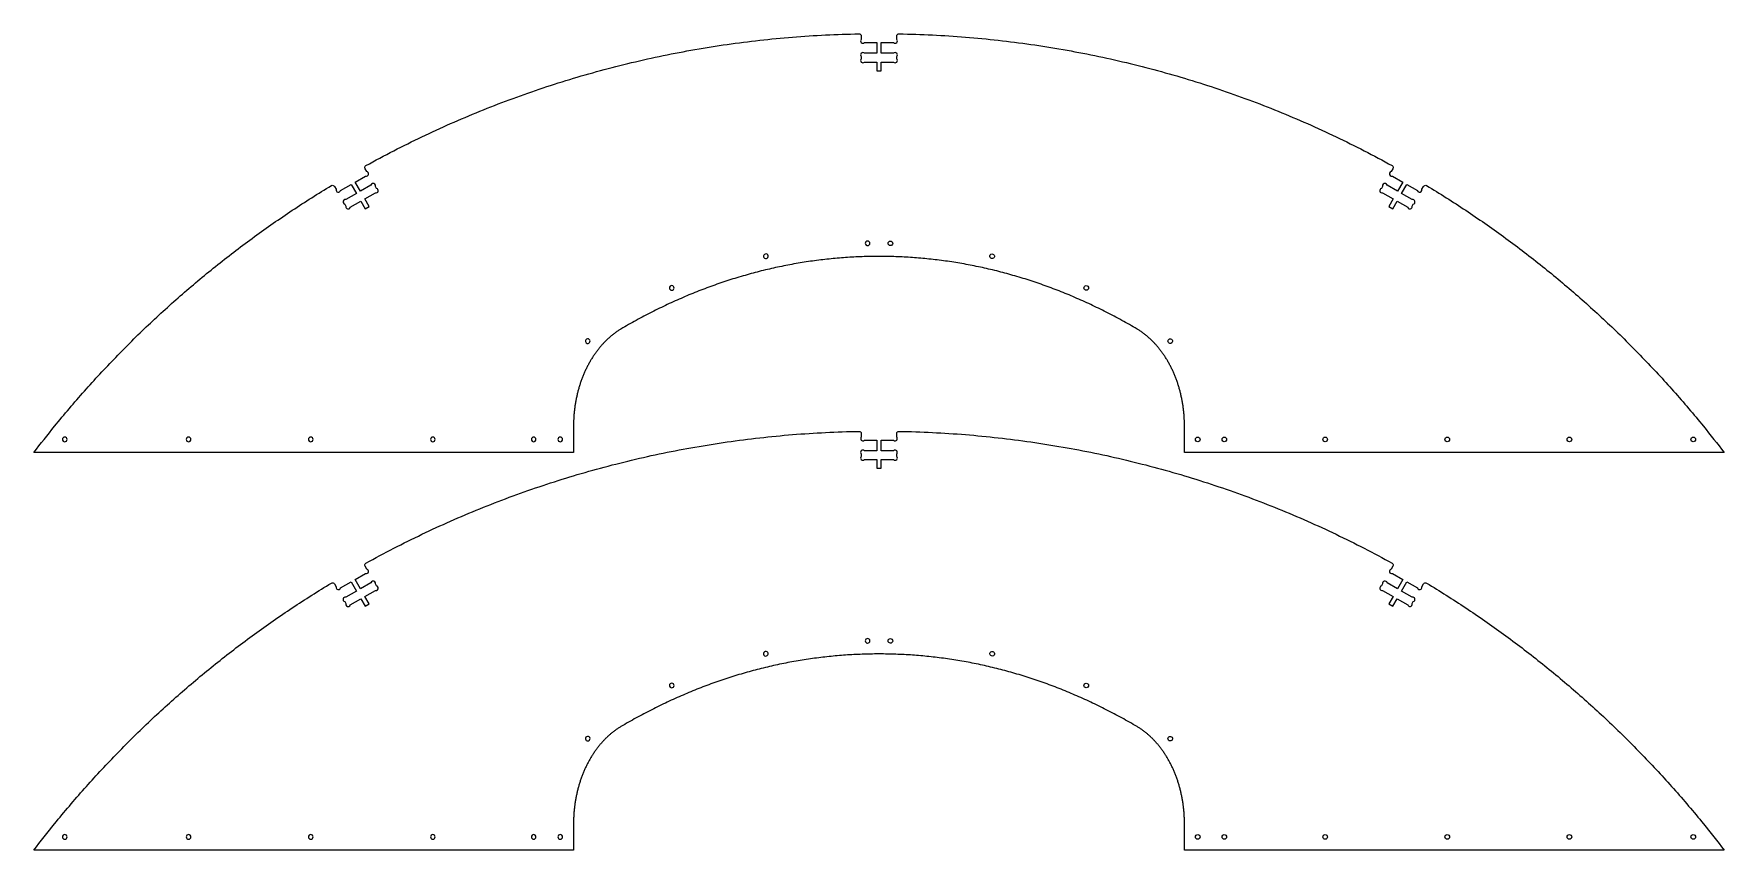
# Model space of a CAD drawing. Extents: x 0.2 to 95.8, y 0.9 to 47.1.
import ezdxf

# ---------------------------------------------------------------- set-up
doc = ezdxf.new("R2010")
doc.units = 0
doc.layers.add('THREE_QUARTER_INCH_THRUCUT', color=18, linetype='CONTINUOUS')

msp = doc.modelspace()

# ---------------------------------------------------------------- linework, layer by layer
at = {"layer": 'THREE_QUARTER_INCH_THRUCUT'}
for points in [[(0.243, 23.398), (0.387, 23.587), (0.533, 23.775), (0.679, 23.963), (0.825, 24.15), (0.973, 24.337), (1.121, 24.523), (1.27, 24.708), (1.419, 24.893), (1.522, 25.019), (1.625, 25.144), (1.729, 25.27), (1.832, 25.395), (1.936, 25.52), (2.041, 25.645), (2.146, 25.769), (2.251, 25.893), (2.356, 26.017), (2.462, 26.14), (2.568, 26.263), (2.674, 26.386), (2.781, 26.509), (2.888, 26.631), (2.995, 26.753), (3.103, 26.875), (3.211, 26.996), (3.319, 27.117), (3.428, 27.238), (3.537, 27.359), (3.646, 27.479), (3.756, 27.599), (3.866, 27.718), (3.976, 27.838), (4.086, 27.957), (4.197, 28.075), (4.309, 28.194), (4.42, 28.312), (4.532, 28.43), (4.644, 28.547), (4.757, 28.665), (4.869, 28.782), (4.982, 28.898), (5.096, 29.014), (5.21, 29.13), (5.324, 29.246), (5.438, 29.362), (5.553, 29.477), (5.668, 29.591), (5.783, 29.706), (5.898, 29.82), (6.014, 29.934), (6.13, 30.047), (6.247, 30.161), (6.364, 30.274), (6.481, 30.386), (6.598, 30.498), (6.716, 30.61), (6.834, 30.722), (6.952, 30.833), (7.071, 30.944), (7.19, 31.055), (7.309, 31.165), (7.429, 31.275), (7.548, 31.385), (7.669, 31.495), (7.789, 31.604), (7.91, 31.713), (8.031, 31.821), (8.152, 31.929), (8.274, 32.037), (8.396, 32.144), (8.518, 32.252), (8.64, 32.358), (8.763, 32.465), (8.886, 32.571), (9.009, 32.677), (9.133, 32.782), (9.257, 32.888), (9.381, 32.992), (9.506, 33.097), (9.63, 33.201), (9.756, 33.305), (9.881, 33.409), (10.007, 33.512), (10.132, 33.615), (10.259, 33.717), (10.385, 33.819), (10.512, 33.921), (10.639, 34.023), (10.766, 34.124), (10.894, 34.225), (11.022, 34.325), (11.15, 34.426), (11.279, 34.525), (11.407, 34.625), (11.536, 34.724), (11.666, 34.823), (11.795, 34.921), (11.925, 35.019), (12.055, 35.117), (12.186, 35.215), (12.316, 35.312), (12.447, 35.408), (12.578, 35.505), (12.71, 35.601), (12.842, 35.697), (12.974, 35.792), (13.106, 35.887), (13.239, 35.982), (13.371, 36.076), (13.504, 36.17), (13.638, 36.263), (13.771, 36.357), (13.905, 36.45), (14.039, 36.542), (14.174, 36.634), (14.309, 36.726), (14.444, 36.818), (14.579, 36.909), (14.714, 36.999), (14.85, 37.09), (14.986, 37.18), (15.122, 37.27), (15.259, 37.359), (15.395, 37.448), (15.532, 37.536), (15.67, 37.625), (15.807, 37.713), (15.945, 37.8), (16.083, 37.887), (16.221, 37.974), (16.36, 38.06), (16.499, 38.146), (16.638, 38.232), (16.777, 38.317), (16.917, 38.402), (17.056, 38.487, -0.414211), (17.234, 38.439), (17.327, 38.279, 1), (17.578, 38.211), (18.172, 38.554), (18.472, 38.035), (17.878, 37.692, 1), (17.811, 37.441), (17.877, 37.326, 1), (18.128, 37.259), (18.722, 37.602), (18.966, 37.18), (19.191, 37.31), (18.947, 37.732), (19.541, 38.075, 1), (19.609, 38.326), (19.543, 38.441, 1), (19.291, 38.508), (18.697, 38.165), (18.397, 38.684), (18.991, 39.027, 1), (19.059, 39.279), (18.966, 39.44, -0.414211), (19.012, 39.617), (19.207, 39.724), (19.401, 39.83), (19.597, 39.936), (19.792, 40.04), (19.988, 40.145), (20.185, 40.248), (20.382, 40.351), (20.579, 40.453), (20.777, 40.554), (20.975, 40.655), (21.174, 40.755), (21.373, 40.854), (21.572, 40.952), (21.772, 41.05), (21.972, 41.147), (22.173, 41.243), (22.374, 41.339), (22.576, 41.434), (22.778, 41.528), (22.98, 41.621), (23.183, 41.714), (23.386, 41.806), (23.589, 41.897), (23.793, 41.988), (23.998, 42.078), (24.202, 42.167), (24.408, 42.255), (24.613, 42.342), (24.819, 42.429), (25.025, 42.515), (25.232, 42.6), (25.439, 42.685), (25.647, 42.769), (25.855, 42.852), (26.063, 42.934), (26.271, 43.016), (26.481, 43.096), (26.69, 43.176), (26.9, 43.256), (27.11, 43.334), (27.32, 43.412), (27.531, 43.489), (27.742, 43.565), (27.954, 43.641), (28.166, 43.715), (28.378, 43.789), (28.591, 43.862), (28.804, 43.935), (29.018, 44.006), (29.231, 44.077), (29.446, 44.147), (29.66, 44.216), (29.875, 44.285), (30.09, 44.352), (30.306, 44.419), (30.522, 44.485), (30.738, 44.55), (30.954, 44.615), (31.171, 44.679), (31.389, 44.742), (31.606, 44.804), (31.824, 44.865), (32.042, 44.926), (32.261, 44.985), (32.48, 45.044), (32.699, 45.102), (32.919, 45.16), (33.139, 45.216), (33.359, 45.272), (33.579, 45.327), (33.8, 45.381), (34.022, 45.434), (34.243, 45.486), (34.465, 45.538), (34.687, 45.589), (34.91, 45.639), (35.132, 45.688), (35.355, 45.736), (35.579, 45.783), (35.803, 45.83), (36.027, 45.876), (36.251, 45.921), (36.476, 45.965), (36.7, 46.008), (36.926, 46.051), (37.151, 46.092), (37.377, 46.133), (37.603, 46.173), (37.83, 46.212), (38.056, 46.251), (38.283, 46.288), (38.51, 46.325), (38.738, 46.36), (38.966, 46.395), (39.194, 46.429), (39.422, 46.462), (39.651, 46.495), (39.88, 46.526), (40.109, 46.557), (40.339, 46.586), (40.568, 46.615), (40.798, 46.643), (41.029, 46.67), (41.259, 46.696), (41.49, 46.722), (41.721, 46.746), (41.953, 46.77), (42.184, 46.793), (42.416, 46.814), (42.648, 46.835), (42.881, 46.856), (43.113, 46.875), (43.346, 46.893), (43.579, 46.911), (43.813, 46.927), (44.046, 46.943), (44.28, 46.958), (44.514, 46.971), (44.749, 46.984), (44.983, 46.996), (45.218, 47.008), (45.453, 47.018), (45.688, 47.027), (45.924, 47.036), (46.16, 47.043), (46.396, 47.05), (46.632, 47.056), (46.868, 47.061, -0.390828), (47, 46.943), (47, 46.933), (47, 46.933), (47, 46.747, 1), (47.184, 46.563), (47.87, 46.563), (47.87, 45.963), (47.184, 45.963, 1), (47, 45.779), (47, 45.647, 1), (47.184, 45.463), (47.87, 45.463), (47.87, 44.976), (48, 44.976), (48.13, 44.976), (48.13, 45.463), (48.816, 45.463, 1), (49, 45.647), (49, 45.779, 1), (48.816, 45.963), (48.13, 45.963), (48.13, 46.563), (48.816, 46.563, 1), (49, 46.747), (49, 46.933), (49, 46.933), (49, 46.943, -0.390828), (49.132, 47.061), (49.368, 47.056), (49.604, 47.05), (49.84, 47.043), (50.076, 47.036), (50.312, 47.027), (50.547, 47.018), (50.782, 47.008), (51.017, 46.996), (51.251, 46.984), (51.486, 46.971), (51.72, 46.958), (51.954, 46.943), (52.187, 46.927), (52.421, 46.911), (52.654, 46.893), (52.887, 46.875), (53.119, 46.856), (53.352, 46.835), (53.584, 46.814), (53.816, 46.793), (54.047, 46.77), (54.279, 46.746), (54.51, 46.722), (54.741, 46.696), (54.971, 46.67), (55.202, 46.643), (55.432, 46.615), (55.661, 46.586), (55.891, 46.557), (56.12, 46.526), (56.349, 46.495), (56.578, 46.462), (56.806, 46.429), (57.034, 46.395), (57.262, 46.36), (57.49, 46.325), (57.717, 46.288), (57.944, 46.251), (58.17, 46.212), (58.397, 46.173), (58.623, 46.133), (58.849, 46.092), (59.074, 46.051), (59.3, 46.008), (59.524, 45.965), (59.749, 45.921), (59.973, 45.876), (60.197, 45.83), (60.421, 45.783), (60.645, 45.736), (60.868, 45.688), (61.09, 45.639), (61.313, 45.589), (61.535, 45.538), (61.757, 45.486), (61.978, 45.434), (62.2, 45.381), (62.421, 45.327), (62.641, 45.272), (62.861, 45.216), (63.081, 45.16), (63.301, 45.102), (63.52, 45.044), (63.739, 44.985), (63.958, 44.926), (64.176, 44.865), (64.394, 44.804), (64.611, 44.742), (64.829, 44.679), (65.046, 44.615), (65.262, 44.55), (65.478, 44.485), (65.694, 44.419), (65.91, 44.352), (66.125, 44.285), (66.34, 44.216), (66.554, 44.147), (66.769, 44.077), (66.982, 44.006), (67.196, 43.935), (67.409, 43.862), (67.622, 43.789), (67.834, 43.715), (68.046, 43.641), (68.258, 43.565), (68.469, 43.489), (68.68, 43.412), (68.89, 43.334), (69.1, 43.256), (69.31, 43.176), (69.519, 43.096), (69.729, 43.016), (69.937, 42.934), (70.145, 42.852), (70.353, 42.769), (70.561, 42.685), (70.768, 42.6), (70.975, 42.515), (71.181, 42.429), (71.387, 42.342), (71.592, 42.255), (71.798, 42.167), (72.002, 42.078), (72.207, 41.988), (72.411, 41.897), (72.614, 41.806), (72.817, 41.714), (73.02, 41.621), (73.222, 41.528), (73.424, 41.434), (73.626, 41.339), (73.827, 41.243), (74.028, 41.147), (74.228, 41.05), (74.428, 40.952), (74.627, 40.854), (74.826, 40.755), (75.025, 40.655), (75.223, 40.554), (75.421, 40.453), (75.618, 40.351), (75.815, 40.248), (76.012, 40.145), (76.208, 40.04), (76.403, 39.936), (76.599, 39.83), (76.793, 39.724), (76.988, 39.617, -0.414211), (77.034, 39.44), (76.941, 39.279, 1), (77.009, 39.027), (77.603, 38.684), (77.303, 38.165), (76.709, 38.508, 1), (76.457, 38.441), (76.391, 38.326, 1), (76.459, 38.075), (77.053, 37.732), (76.809, 37.31), (77.034, 37.18), (77.278, 37.602), (77.872, 37.259, 1), (78.123, 37.326), (78.189, 37.441, 1), (78.122, 37.692), (77.528, 38.035), (77.828, 38.554), (78.422, 38.211, 1), (78.673, 38.279), (78.766, 38.439, -0.414211), (78.944, 38.487), (79.083, 38.402), (79.223, 38.317), (79.362, 38.232), (79.501, 38.146), (79.64, 38.06), (79.779, 37.974), (79.917, 37.887), (80.055, 37.8), (80.193, 37.713), (80.33, 37.625), (80.468, 37.536), (80.605, 37.448), (80.741, 37.359), (80.878, 37.27), (81.014, 37.18), (81.15, 37.09), (81.286, 36.999), (81.421, 36.909), (81.556, 36.818), (81.691, 36.726), (81.826, 36.634), (81.961, 36.542), (82.095, 36.45), (82.229, 36.357), (82.362, 36.263), (82.496, 36.17), (82.629, 36.076), (82.761, 35.982), (82.894, 35.887), (83.026, 35.792), (83.158, 35.697), (83.29, 35.601), (83.422, 35.505), (83.553, 35.408), (83.684, 35.312), (83.814, 35.215), (83.945, 35.117), (84.075, 35.019), (84.205, 34.921), (84.334, 34.823), (84.464, 34.724), (84.593, 34.625), (84.721, 34.525), (84.85, 34.426), (84.978, 34.325), (85.106, 34.225), (85.234, 34.124), (85.361, 34.023), (85.488, 33.921), (85.615, 33.819), (85.741, 33.717), (85.868, 33.615), (85.993, 33.512), (86.119, 33.409), (86.244, 33.305), (86.37, 33.201), (86.494, 33.097), (86.619, 32.992), (86.743, 32.888), (86.867, 32.782), (86.991, 32.677), (87.114, 32.571), (87.237, 32.465), (87.36, 32.358), (87.482, 32.252), (87.604, 32.144), (87.726, 32.037), (87.848, 31.929), (87.969, 31.821), (88.09, 31.713), (88.211, 31.604), (88.331, 31.495), (88.452, 31.385), (88.571, 31.275), (88.691, 31.165), (88.81, 31.055), (88.929, 30.944), (89.048, 30.833), (89.166, 30.722), (89.284, 30.61), (89.402, 30.498), (89.519, 30.386), (89.636, 30.274), (89.753, 30.161), (89.87, 30.047), (89.986, 29.934), (90.102, 29.82), (90.217, 29.706), (90.332, 29.591), (90.447, 29.477), (90.562, 29.362), (90.676, 29.246), (90.79, 29.13), (90.904, 29.014), (91.018, 28.898), (91.131, 28.782), (91.243, 28.665), (91.356, 28.547), (91.468, 28.43), (91.58, 28.312), (91.691, 28.194), (91.803, 28.075), (91.914, 27.957), (92.024, 27.838), (92.134, 27.718), (92.244, 27.599), (92.354, 27.479), (92.463, 27.359), (92.572, 27.238), (92.681, 27.117), (92.789, 26.996), (92.897, 26.875), (93.005, 26.753), (93.112, 26.631), (93.219, 26.509), (93.326, 26.386), (93.432, 26.263), (93.538, 26.14), (93.644, 26.017), (93.749, 25.893), (93.854, 25.769), (93.959, 25.645), (94.064, 25.52), (94.168, 25.395), (94.271, 25.27), (94.375, 25.144), (94.478, 25.019), (94.581, 24.893), (94.73, 24.708), (94.879, 24.523), (95.027, 24.337), (95.175, 24.15), (95.321, 23.963), (95.467, 23.775), (95.613, 23.587), (95.757, 23.398), (65.261, 23.398), (65.261, 24.893), (65.261, 24.948), (65.26, 25.004), (65.259, 25.059), (65.258, 25.115), (65.256, 25.17), (65.254, 25.225), (65.252, 25.28), (65.249, 25.335), (65.245, 25.39), (65.242, 25.445), (65.238, 25.499), (65.234, 25.554), (65.229, 25.608), (65.224, 25.662), (65.218, 25.717), (65.213, 25.771), (65.206, 25.825), (65.2, 25.878), (65.193, 25.932), (65.186, 25.986), (65.178, 26.039), (65.17, 26.092), (65.162, 26.145), (65.153, 26.198), (65.144, 26.251), (65.135, 26.304), (65.125, 26.356), (65.115, 26.409), (65.105, 26.461), (65.094, 26.513), (65.083, 26.565), (65.071, 26.616), (65.059, 26.668), (65.047, 26.719), (65.035, 26.77), (65.022, 26.821), (65.009, 26.872), (64.995, 26.923), (64.982, 26.973), (64.967, 27.024), (64.953, 27.074), (64.938, 27.124), (64.923, 27.173), (64.908, 27.223), (64.892, 27.272), (64.876, 27.321), (64.859, 27.37), (64.842, 27.419), (64.825, 27.467), (64.808, 27.515), (64.79, 27.563), (64.772, 27.611), (64.754, 27.658), (64.735, 27.706), (64.716, 27.753), (64.697, 27.8), (64.677, 27.846), (64.658, 27.893), (64.637, 27.939), (64.617, 27.985), (64.596, 28.03), (64.575, 28.076), (64.554, 28.121), (64.532, 28.166), (64.51, 28.21), (64.488, 28.255), (64.465, 28.299), (64.442, 28.343), (64.419, 28.386), (64.395, 28.429), (64.372, 28.472), (64.348, 28.515), (64.323, 28.558), (64.299, 28.6), (64.274, 28.642), (64.249, 28.683), (64.223, 28.725), (64.197, 28.766), (64.171, 28.806), (64.145, 28.847), (64.118, 28.887), (64.091, 28.927), (64.064, 28.966), (64.037, 29.005), (64.009, 29.044), (63.981, 29.083), (63.953, 29.121), (63.925, 29.159), (63.896, 29.196), (63.867, 29.234), (63.838, 29.27), (63.808, 29.307), (63.778, 29.343), (63.748, 29.379), (63.718, 29.415), (63.687, 29.45), (63.656, 29.485), (63.625, 29.519), (63.594, 29.554), (63.562, 29.587), (63.531, 29.621), (63.498, 29.654), (63.466, 29.687), (63.434, 29.719), (63.401, 29.751), (63.368, 29.783), (63.334, 29.814), (63.301, 29.845), (63.267, 29.875), (63.233, 29.905), (63.199, 29.935), (63.164, 29.964), (63.13, 29.993), (63.095, 30.022), (63.059, 30.05), (63.024, 30.078), (62.988, 30.105), (62.952, 30.132), (62.916, 30.159), (62.88, 30.185), (62.843, 30.21), (62.807, 30.236), (62.77, 30.261), (62.732, 30.285), (62.695, 30.309), (62.657, 30.333), (62.62, 30.356), (62.582, 30.379), (62.474, 30.442), (62.366, 30.505), (62.258, 30.567), (62.15, 30.629), (62.041, 30.69), (61.933, 30.751), (61.825, 30.811), (61.716, 30.871), (61.607, 30.931), (61.498, 30.99), (61.389, 31.048), (61.28, 31.106), (61.171, 31.164), (61.061, 31.221), (60.952, 31.277), (60.842, 31.333), (60.732, 31.389), (60.622, 31.444), (60.512, 31.498), (60.402, 31.552), (60.292, 31.606), (60.182, 31.659), (60.071, 31.712), (59.961, 31.764), (59.85, 31.816), (59.739, 31.867), (59.628, 31.917), (59.517, 31.968), (59.406, 32.017), (59.295, 32.066), (59.183, 32.115), (59.072, 32.163), (58.96, 32.211), (58.849, 32.258), (58.737, 32.305), (58.625, 32.352), (58.513, 32.397), (58.401, 32.443), (58.289, 32.487), (58.177, 32.532), (58.064, 32.576), (57.952, 32.619), (57.839, 32.662), (57.726, 32.704), (57.614, 32.746), (57.501, 32.787), (57.388, 32.828), (57.275, 32.869), (57.162, 32.909), (57.048, 32.948), (56.935, 32.987), (56.822, 33.025), (56.708, 33.063), (56.595, 33.101), (56.481, 33.138), (56.367, 33.174), (56.253, 33.21), (56.139, 33.245), (56.025, 33.28), (55.911, 33.315), (55.797, 33.349), (55.683, 33.382), (55.569, 33.415), (55.454, 33.448), (55.34, 33.48), (55.225, 33.511), (55.111, 33.542), (54.996, 33.573), (54.881, 33.603), (54.766, 33.632), (54.651, 33.661), (54.536, 33.69), (54.421, 33.718), (54.306, 33.745), (54.191, 33.772), (54.076, 33.799), (53.96, 33.825), (53.845, 33.85), (53.73, 33.875), (53.614, 33.9), (53.498, 33.924), (53.383, 33.947), (53.267, 33.97), (53.151, 33.993), (53.035, 34.015), (52.92, 34.036), (52.804, 34.057), (52.688, 34.078), (52.572, 34.098), (52.455, 34.117), (52.339, 34.136), (52.223, 34.155), (52.107, 34.173), (51.99, 34.19), (51.874, 34.207), (51.758, 34.224), (51.641, 34.24), (51.525, 34.255), (51.408, 34.27), (51.291, 34.284), (51.175, 34.298), (51.058, 34.312), (50.941, 34.325), (50.824, 34.337), (50.708, 34.349), (50.591, 34.36), (50.474, 34.371), (50.357, 34.382), (50.24, 34.392), (50.123, 34.401), (50.006, 34.41), (49.889, 34.418), (49.772, 34.426), (49.654, 34.434), (49.537, 34.44), (49.42, 34.447), (49.303, 34.453), (49.185, 34.458), (49.068, 34.463), (48.951, 34.467), (48.833, 34.471), (48.716, 34.474), (48.598, 34.477), (48.481, 34.479), (48.364, 34.481), (48.246, 34.482), (48.128, 34.483), (48.011, 34.483), (48, 34.483), (47.989, 34.483), (47.872, 34.483), (47.754, 34.482), (47.636, 34.481), (47.519, 34.479), (47.402, 34.477), (47.284, 34.474), (47.167, 34.471), (47.049, 34.467), (46.932, 34.463), (46.815, 34.458), (46.697, 34.453), (46.58, 34.447), (46.463, 34.44), (46.346, 34.434), (46.228, 34.426), (46.111, 34.418), (45.994, 34.41), (45.877, 34.401), (45.76, 34.392), (45.643, 34.382), (45.526, 34.371), (45.409, 34.36), (45.292, 34.349), (45.176, 34.337), (45.059, 34.325), (44.942, 34.312), (44.825, 34.298), (44.709, 34.284), (44.592, 34.27), (44.475, 34.255), (44.359, 34.24), (44.242, 34.224), (44.126, 34.207), (44.01, 34.19), (43.893, 34.173), (43.777, 34.155), (43.661, 34.136), (43.545, 34.117), (43.428, 34.098), (43.312, 34.078), (43.196, 34.057), (43.08, 34.036), (42.965, 34.015), (42.849, 33.993), (42.733, 33.97), (42.617, 33.947), (42.502, 33.924), (42.386, 33.9), (42.27, 33.875), (42.155, 33.85), (42.04, 33.825), (41.924, 33.799), (41.809, 33.772), (41.694, 33.745), (41.579, 33.718), (41.464, 33.69), (41.349, 33.661), (41.234, 33.632), (41.119, 33.603), (41.004, 33.573), (40.889, 33.542), (40.775, 33.511), (40.66, 33.48), (40.546, 33.448), (40.431, 33.415), (40.317, 33.382), (40.203, 33.349), (40.089, 33.315), (39.975, 33.28), (39.861, 33.245), (39.747, 33.21), (39.633, 33.174), (39.519, 33.138), (39.405, 33.101), (39.292, 33.063), (39.178, 33.025), (39.065, 32.987), (38.952, 32.948), (38.838, 32.909), (38.725, 32.869), (38.612, 32.828), (38.499, 32.787), (38.386, 32.746), (38.274, 32.704), (38.161, 32.662), (38.048, 32.619), (37.936, 32.576), (37.823, 32.532), (37.711, 32.487), (37.599, 32.443), (37.487, 32.397), (37.375, 32.352), (37.263, 32.305), (37.151, 32.258), (37.04, 32.211), (36.928, 32.163), (36.817, 32.115), (36.705, 32.066), (36.594, 32.017), (36.483, 31.968), (36.372, 31.917), (36.261, 31.867), (36.15, 31.816), (36.039, 31.764), (35.929, 31.712), (35.818, 31.659), (35.708, 31.606), (35.598, 31.552), (35.488, 31.498), (35.378, 31.444), (35.268, 31.389), (35.158, 31.333), (35.048, 31.277), (34.939, 31.221), (34.829, 31.164), (34.72, 31.106), (34.611, 31.048), (34.502, 30.99), (34.393, 30.931), (34.284, 30.871), (34.175, 30.811), (34.067, 30.751), (33.959, 30.69), (33.85, 30.629), (33.742, 30.567), (33.634, 30.505), (33.526, 30.442), (33.418, 30.379), (33.38, 30.356), (33.343, 30.333), (33.305, 30.309), (33.268, 30.285), (33.23, 30.261), (33.193, 30.236), (33.157, 30.21), (33.12, 30.185), (33.084, 30.159), (33.048, 30.132), (33.012, 30.105), (32.976, 30.078), (32.941, 30.05), (32.905, 30.022), (32.87, 29.993), (32.836, 29.964), (32.801, 29.935), (32.767, 29.905), (32.733, 29.875), (32.699, 29.845), (32.666, 29.814), (32.632, 29.783), (32.599, 29.751), (32.566, 29.719), (32.534, 29.687), (32.502, 29.654), (32.469, 29.621), (32.438, 29.587), (32.406, 29.554), (32.375, 29.519), (32.344, 29.485), (32.313, 29.45), (32.282, 29.415), (32.252, 29.379), (32.222, 29.343), (32.192, 29.307), (32.162, 29.27), (32.133, 29.234), (32.104, 29.196), (32.075, 29.159), (32.047, 29.121), (32.019, 29.083), (31.991, 29.044), (31.963, 29.005), (31.936, 28.966), (31.909, 28.927), (31.882, 28.887), (31.855, 28.847), (31.829, 28.806), (31.803, 28.766), (31.777, 28.725), (31.751, 28.683), (31.726, 28.642), (31.701, 28.6), (31.677, 28.558), (31.652, 28.515), (31.628, 28.472), (31.605, 28.429), (31.581, 28.386), (31.558, 28.343), (31.535, 28.299), (31.512, 28.255), (31.49, 28.21), (31.468, 28.166), (31.446, 28.121), (31.425, 28.076), (31.404, 28.03), (31.383, 27.985), (31.363, 27.939), (31.342, 27.893), (31.323, 27.846), (31.303, 27.8), (31.284, 27.753), (31.265, 27.706), (31.246, 27.658), (31.228, 27.611), (31.21, 27.563), (31.192, 27.515), (31.175, 27.467), (31.158, 27.419), (31.141, 27.37), (31.124, 27.321), (31.108, 27.272), (31.092, 27.223), (31.077, 27.173), (31.062, 27.124), (31.047, 27.074), (31.033, 27.024), (31.018, 26.973), (31.005, 26.923), (30.991, 26.872), (30.978, 26.821), (30.965, 26.77), (30.953, 26.719), (30.941, 26.668), (30.929, 26.616), (30.917, 26.565), (30.906, 26.513), (30.895, 26.461), (30.885, 26.409), (30.875, 26.356), (30.865, 26.304), (30.856, 26.251), (30.847, 26.198), (30.838, 26.145), (30.83, 26.092), (30.822, 26.039), (30.814, 25.986), (30.807, 25.932), (30.8, 25.878), (30.794, 25.825), (30.787, 25.771), (30.782, 25.717), (30.776, 25.662), (30.771, 25.608), (30.766, 25.554), (30.762, 25.499), (30.758, 25.445), (30.755, 25.39), (30.751, 25.335), (30.748, 25.28), (30.746, 25.225), (30.744, 25.17), (30.742, 25.115), (30.741, 25.059), (30.74, 25.004), (30.739, 24.948), (30.739, 24.893), (30.739, 23.398)], [(47.486, 35.225, 0.414214), (47.354, 35.352, 0.414214), (47.226, 35.22, 0.414214), (47.358, 35.092, 0.414214)], [(48.514, 35.225, -0.414214), (48.646, 35.352, -0.414214), (48.774, 35.22, -0.414214), (48.642, 35.092, -0.414214)], [(41.732, 34.526, 0.414214), (41.575, 34.621, 0.414214), (41.48, 34.464, 0.414214), (41.637, 34.368, 0.414214)], [(54.268, 34.526, -0.414214), (54.425, 34.621, -0.414214), (54.52, 34.464, -0.414214), (54.363, 34.368, -0.414214)], [(36.411, 32.749, 0.414214), (36.243, 32.824, 0.414214), (36.168, 32.656, 0.414214), (36.336, 32.581, 0.414214)], [(59.589, 32.749, -0.414214), (59.757, 32.824, -0.414214), (59.832, 32.656, -0.414214), (59.664, 32.581, -0.414214)], [(31.625, 29.799, 0.414214), (31.442, 29.778, 0.414214), (31.462, 29.596, 0.414214), (31.645, 29.616, 0.414214)], [(64.375, 29.799, -0.414214), (64.558, 29.778, -0.414214), (64.538, 29.596, -0.414214), (64.355, 29.616, -0.414214)], [(0.243, 0.939), (0.387, 1.128), (0.533, 1.317), (0.679, 1.504), (0.825, 1.691), (0.973, 1.878), (1.121, 2.064), (1.27, 2.249), (1.419, 2.434), (1.522, 2.56), (1.625, 2.686), (1.729, 2.811), (1.832, 2.936), (1.936, 3.061), (2.041, 3.186), (2.146, 3.31), (2.251, 3.434), (2.356, 3.558), (2.462, 3.681), (2.568, 3.805), (2.674, 3.928), (2.781, 4.05), (2.888, 4.172), (2.995, 4.294), (3.103, 4.416), (3.211, 4.538), (3.319, 4.659), (3.428, 4.779), (3.537, 4.9), (3.646, 5.02), (3.756, 5.14), (3.866, 5.26), (3.976, 5.379), (4.086, 5.498), (4.197, 5.617), (4.309, 5.735), (4.42, 5.853), (4.532, 5.971), (4.644, 6.089), (4.757, 6.206), (4.869, 6.323), (4.982, 6.44), (5.096, 6.556), (5.21, 6.672), (5.324, 6.788), (5.438, 6.903), (5.553, 7.018), (5.668, 7.133), (5.783, 7.247), (5.898, 7.361), (6.014, 7.475), (6.13, 7.589), (6.247, 7.702), (6.364, 7.815), (6.481, 7.927), (6.598, 8.04), (6.716, 8.152), (6.834, 8.263), (6.952, 8.375), (7.071, 8.486), (7.19, 8.596), (7.309, 8.707), (7.429, 8.817), (7.548, 8.927), (7.669, 9.036), (7.789, 9.145), (7.91, 9.254), (8.031, 9.362), (8.152, 9.47), (8.274, 9.578), (8.396, 9.686), (8.518, 9.793), (8.64, 9.9), (8.763, 10.006), (8.886, 10.112), (9.009, 10.218), (9.133, 10.324), (9.257, 10.429), (9.381, 10.534), (9.506, 10.638), (9.63, 10.743), (9.756, 10.846), (9.881, 10.95), (10.007, 11.053), (10.132, 11.156), (10.259, 11.259), (10.385, 11.361), (10.512, 11.463), (10.639, 11.564), (10.766, 11.665), (10.894, 11.766), (11.022, 11.867), (11.15, 11.967), (11.279, 12.067), (11.407, 12.166), (11.536, 12.265), (11.666, 12.364), (11.795, 12.463), (11.925, 12.561), (12.055, 12.659), (12.186, 12.756), (12.316, 12.853), (12.447, 12.95), (12.578, 13.046), (12.71, 13.142), (12.842, 13.238), (12.974, 13.333), (13.106, 13.428), (13.239, 13.523), (13.371, 13.617), (13.504, 13.711), (13.638, 13.805), (13.771, 13.898), (13.905, 13.991), (14.039, 14.083), (14.174, 14.176), (14.309, 14.267), (14.444, 14.359), (14.579, 14.45), (14.714, 14.541), (14.85, 14.631), (14.986, 14.721), (15.122, 14.811), (15.259, 14.9), (15.395, 14.989), (15.532, 15.078), (15.67, 15.166), (15.807, 15.254), (15.945, 15.341), (16.083, 15.429), (16.221, 15.515), (16.36, 15.602), (16.499, 15.688), (16.638, 15.773), (16.777, 15.859), (16.917, 15.944), (17.056, 16.028, -0.414211), (17.234, 15.981), (17.327, 15.82, 1), (17.578, 15.753), (18.172, 16.096), (18.472, 15.576), (17.878, 15.233, 1), (17.811, 14.982), (17.877, 14.867, 1), (18.128, 14.8), (18.722, 15.143), (18.966, 14.721), (19.191, 14.851), (18.947, 15.273), (19.541, 15.616, 1), (19.609, 15.867), (19.543, 15.982, 1), (19.291, 16.049), (18.697, 15.706), (18.397, 16.226), (18.991, 16.569, 1), (19.059, 16.82), (18.966, 16.981, -0.414211), (19.012, 17.158), (19.207, 17.265), (19.401, 17.371), (19.597, 17.477), (19.792, 17.582), (19.988, 17.686), (20.185, 17.789), (20.382, 17.892), (20.579, 17.994), (20.777, 18.096), (20.975, 18.196), (21.174, 18.296), (21.373, 18.395), (21.572, 18.494), (21.772, 18.591), (21.972, 18.689), (22.173, 18.785), (22.374, 18.88), (22.576, 18.975), (22.778, 19.069), (22.98, 19.163), (23.183, 19.256), (23.386, 19.347), (23.589, 19.439), (23.793, 19.529), (23.998, 19.619), (24.202, 19.708), (24.408, 19.796), (24.613, 19.884), (24.819, 19.97), (25.025, 20.057), (25.232, 20.142), (25.439, 20.226), (25.647, 20.31), (25.855, 20.393), (26.063, 20.475), (26.271, 20.557), (26.481, 20.638), (26.69, 20.718), (26.9, 20.797), (27.11, 20.876), (27.32, 20.953), (27.531, 21.03), (27.742, 21.106), (27.954, 21.182), (28.166, 21.257), (28.378, 21.33), (28.591, 21.404), (28.804, 21.476), (29.018, 21.547), (29.231, 21.618), (29.446, 21.688), (29.66, 21.758), (29.875, 21.826), (30.09, 21.894), (30.306, 21.96), (30.522, 22.027), (30.738, 22.092), (30.954, 22.156), (31.171, 22.22), (31.389, 22.283), (31.606, 22.345), (31.824, 22.406), (32.042, 22.467), (32.261, 22.527), (32.48, 22.585), (32.699, 22.644), (32.919, 22.701), (33.139, 22.757), (33.359, 22.813), (33.579, 22.868), (33.8, 22.922), (34.022, 22.975), (34.243, 23.028), (34.465, 23.079), (34.687, 23.13), (34.91, 23.18), (35.132, 23.229), (35.355, 23.277), (35.579, 23.325), (35.803, 23.371), (36.027, 23.417), (36.251, 23.462), (36.476, 23.506), (36.7, 23.55), (36.926, 23.592), (37.151, 23.634), (37.377, 23.675), (37.603, 23.715), (37.83, 23.754), (38.056, 23.792), (38.283, 23.829), (38.51, 23.866), (38.738, 23.902), (38.966, 23.936), (39.194, 23.97), (39.422, 24.004), (39.651, 24.036), (39.88, 24.067), (40.109, 24.098), (40.339, 24.128), (40.568, 24.156), (40.798, 24.184), (41.029, 24.211), (41.259, 24.238), (41.49, 24.263), (41.721, 24.288), (41.953, 24.311), (42.184, 24.334), (42.416, 24.356), (42.648, 24.377), (42.881, 24.397), (43.113, 24.416), (43.346, 24.434), (43.579, 24.452), (43.813, 24.468), (44.046, 24.484), (44.28, 24.499), (44.514, 24.513), (44.749, 24.526), (44.983, 24.538), (45.218, 24.549), (45.453, 24.559), (45.688, 24.569), (45.924, 24.577), (46.16, 24.585), (46.396, 24.591), (46.632, 24.597), (46.868, 24.602, -0.390828), (47, 24.485), (47, 24.474), (47, 24.474), (47, 24.288, 1), (47.184, 24.104), (47.87, 24.104), (47.87, 23.504), (47.184, 23.504, 1), (47, 23.32), (47, 23.188, 1), (47.184, 23.004), (47.87, 23.004), (47.87, 22.517), (48, 22.517), (48.13, 22.517), (48.13, 23.004), (48.816, 23.004, 1), (49, 23.188), (49, 23.32, 1), (48.816, 23.504), (48.13, 23.504), (48.13, 24.104), (48.816, 24.104, 1), (49, 24.288), (49, 24.474), (49, 24.474), (49, 24.485, -0.390828), (49.132, 24.602), (49.368, 24.597), (49.604, 24.591), (49.84, 24.585), (50.076, 24.577), (50.312, 24.569), (50.547, 24.559), (50.782, 24.549), (51.017, 24.538), (51.251, 24.526), (51.486, 24.513), (51.72, 24.499), (51.954, 24.484), (52.187, 24.468), (52.421, 24.452), (52.654, 24.434), (52.887, 24.416), (53.119, 24.397), (53.352, 24.377), (53.584, 24.356), (53.816, 24.334), (54.047, 24.311), (54.279, 24.288), (54.51, 24.263), (54.741, 24.238), (54.971, 24.211), (55.202, 24.184), (55.432, 24.156), (55.661, 24.128), (55.891, 24.098), (56.12, 24.067), (56.349, 24.036), (56.578, 24.004), (56.806, 23.97), (57.034, 23.936), (57.262, 23.902), (57.49, 23.866), (57.717, 23.829), (57.944, 23.792), (58.17, 23.754), (58.397, 23.715), (58.623, 23.675), (58.849, 23.634), (59.074, 23.592), (59.3, 23.55), (59.524, 23.506), (59.749, 23.462), (59.973, 23.417), (60.197, 23.371), (60.421, 23.325), (60.645, 23.277), (60.868, 23.229), (61.09, 23.18), (61.313, 23.13), (61.535, 23.079), (61.757, 23.028), (61.978, 22.975), (62.2, 22.922), (62.421, 22.868), (62.641, 22.813), (62.861, 22.757), (63.081, 22.701), (63.301, 22.644), (63.52, 22.585), (63.739, 22.527), (63.958, 22.467), (64.176, 22.406), (64.394, 22.345), (64.611, 22.283), (64.829, 22.22), (65.046, 22.156), (65.262, 22.092), (65.478, 22.027), (65.694, 21.96), (65.91, 21.894), (66.125, 21.826), (66.34, 21.758), (66.554, 21.688), (66.769, 21.618), (66.982, 21.547), (67.196, 21.476), (67.409, 21.404), (67.622, 21.33), (67.834, 21.257), (68.046, 21.182), (68.258, 21.106), (68.469, 21.03), (68.68, 20.953), (68.89, 20.876), (69.1, 20.797), (69.31, 20.718), (69.519, 20.638), (69.729, 20.557), (69.937, 20.475), (70.145, 20.393), (70.353, 20.31), (70.561, 20.226), (70.768, 20.142), (70.975, 20.057), (71.181, 19.97), (71.387, 19.884), (71.592, 19.796), (71.798, 19.708), (72.002, 19.619), (72.207, 19.529), (72.411, 19.439), (72.614, 19.347), (72.817, 19.256), (73.02, 19.163), (73.222, 19.069), (73.424, 18.975), (73.626, 18.88), (73.827, 18.785), (74.028, 18.689), (74.228, 18.591), (74.428, 18.494), (74.627, 18.395), (74.826, 18.296), (75.025, 18.196), (75.223, 18.096), (75.421, 17.994), (75.618, 17.892), (75.815, 17.789), (76.012, 17.686), (76.208, 17.582), (76.403, 17.477), (76.599, 17.371), (76.793, 17.265), (76.988, 17.158, -0.414211), (77.034, 16.981), (76.941, 16.82, 1), (77.009, 16.569), (77.603, 16.226), (77.303, 15.706), (76.709, 16.049, 1), (76.457, 15.982), (76.391, 15.867, 1), (76.459, 15.616), (77.053, 15.273), (76.809, 14.851), (77.034, 14.721), (77.278, 15.143), (77.872, 14.8, 1), (78.123, 14.867), (78.189, 14.982, 1), (78.122, 15.233), (77.528, 15.576), (77.828, 16.096), (78.422, 15.753, 1), (78.673, 15.82), (78.766, 15.981, -0.414211), (78.944, 16.028), (79.083, 15.944), (79.223, 15.859), (79.362, 15.773), (79.501, 15.688), (79.64, 15.602), (79.779, 15.515), (79.917, 15.429), (80.055, 15.341), (80.193, 15.254), (80.33, 15.166), (80.468, 15.078), (80.605, 14.989), (80.741, 14.9), (80.878, 14.811), (81.014, 14.721), (81.15, 14.631), (81.286, 14.541), (81.421, 14.45), (81.556, 14.359), (81.691, 14.267), (81.826, 14.176), (81.961, 14.083), (82.095, 13.991), (82.229, 13.898), (82.362, 13.805), (82.496, 13.711), (82.629, 13.617), (82.761, 13.523), (82.894, 13.428), (83.026, 13.333), (83.158, 13.238), (83.29, 13.142), (83.422, 13.046), (83.553, 12.95), (83.684, 12.853), (83.814, 12.756), (83.945, 12.659), (84.075, 12.561), (84.205, 12.463), (84.334, 12.364), (84.464, 12.265), (84.593, 12.166), (84.721, 12.067), (84.85, 11.967), (84.978, 11.867), (85.106, 11.766), (85.234, 11.665), (85.361, 11.564), (85.488, 11.463), (85.615, 11.361), (85.741, 11.259), (85.868, 11.156), (85.993, 11.053), (86.119, 10.95), (86.244, 10.846), (86.37, 10.743), (86.494, 10.638), (86.619, 10.534), (86.743, 10.429), (86.867, 10.324), (86.991, 10.218), (87.114, 10.112), (87.237, 10.006), (87.36, 9.9), (87.482, 9.793), (87.604, 9.686), (87.726, 9.578), (87.848, 9.47), (87.969, 9.362), (88.09, 9.254), (88.211, 9.145), (88.331, 9.036), (88.452, 8.927), (88.571, 8.817), (88.691, 8.707), (88.81, 8.596), (88.929, 8.486), (89.048, 8.375), (89.166, 8.263), (89.284, 8.152), (89.402, 8.04), (89.519, 7.927), (89.636, 7.815), (89.753, 7.702), (89.87, 7.589), (89.986, 7.475), (90.102, 7.361), (90.217, 7.247), (90.332, 7.133), (90.447, 7.018), (90.562, 6.903), (90.676, 6.788), (90.79, 6.672), (90.904, 6.556), (91.018, 6.44), (91.131, 6.323), (91.243, 6.206), (91.356, 6.089), (91.468, 5.971), (91.58, 5.853), (91.691, 5.735), (91.803, 5.617), (91.914, 5.498), (92.024, 5.379), (92.134, 5.26), (92.244, 5.14), (92.354, 5.02), (92.463, 4.9), (92.572, 4.779), (92.681, 4.659), (92.789, 4.538), (92.897, 4.416), (93.005, 4.294), (93.112, 4.172), (93.219, 4.05), (93.326, 3.928), (93.432, 3.805), (93.538, 3.681), (93.644, 3.558), (93.749, 3.434), (93.854, 3.31), (93.959, 3.186), (94.064, 3.061), (94.168, 2.936), (94.271, 2.811), (94.375, 2.686), (94.478, 2.56), (94.581, 2.434), (94.73, 2.249), (94.879, 2.064), (95.027, 1.878), (95.175, 1.691), (95.321, 1.504), (95.467, 1.317), (95.613, 1.128), (95.757, 0.939), (65.261, 0.939), (65.261, 2.434), (65.261, 2.49), (65.26, 2.545), (65.259, 2.601), (65.258, 2.656), (65.256, 2.711), (65.254, 2.766), (65.252, 2.821), (65.249, 2.876), (65.245, 2.931), (65.242, 2.986), (65.238, 3.041), (65.234, 3.095), (65.229, 3.15), (65.224, 3.204), (65.218, 3.258), (65.213, 3.312), (65.206, 3.366), (65.2, 3.42), (65.193, 3.473), (65.186, 3.527), (65.178, 3.58), (65.17, 3.634), (65.162, 3.687), (65.153, 3.74), (65.144, 3.792), (65.135, 3.845), (65.125, 3.898), (65.115, 3.95), (65.105, 4.002), (65.094, 4.054), (65.083, 4.106), (65.071, 4.158), (65.059, 4.209), (65.047, 4.261), (65.035, 4.312), (65.022, 4.363), (65.009, 4.414), (64.995, 4.464), (64.982, 4.515), (64.967, 4.565), (64.953, 4.615), (64.938, 4.665), (64.923, 4.715), (64.908, 4.764), (64.892, 4.813), (64.876, 4.862), (64.859, 4.911), (64.842, 4.96), (64.825, 5.008), (64.808, 5.057), (64.79, 5.105), (64.772, 5.152), (64.754, 5.2), (64.735, 5.247), (64.716, 5.294), (64.697, 5.341), (64.677, 5.388), (64.658, 5.434), (64.637, 5.48), (64.617, 5.526), (64.596, 5.572), (64.575, 5.617), (64.554, 5.662), (64.532, 5.707), (64.51, 5.752), (64.488, 5.796), (64.465, 5.84), (64.442, 5.884), (64.419, 5.928), (64.395, 5.971), (64.372, 6.014), (64.348, 6.057), (64.323, 6.099), (64.299, 6.141), (64.274, 6.183), (64.249, 6.225), (64.223, 6.266), (64.197, 6.307), (64.171, 6.348), (64.145, 6.388), (64.118, 6.428), (64.091, 6.468), (64.064, 6.507), (64.037, 6.547), (64.009, 6.585), (63.981, 6.624), (63.953, 6.662), (63.925, 6.7), (63.896, 6.738), (63.867, 6.775), (63.838, 6.812), (63.808, 6.848), (63.778, 6.885), (63.748, 6.921), (63.718, 6.956), (63.687, 6.991), (63.656, 7.026), (63.625, 7.061), (63.594, 7.095), (63.562, 7.129), (63.531, 7.162), (63.498, 7.195), (63.466, 7.228), (63.434, 7.26), (63.401, 7.292), (63.368, 7.324), (63.334, 7.355), (63.301, 7.386), (63.267, 7.417), (63.233, 7.447), (63.199, 7.476), (63.164, 7.506), (63.13, 7.535), (63.095, 7.563), (63.059, 7.591), (63.024, 7.619), (62.988, 7.646), (62.952, 7.673), (62.916, 7.7), (62.88, 7.726), (62.843, 7.752), (62.807, 7.777), (62.77, 7.802), (62.732, 7.826), (62.695, 7.85), (62.657, 7.874), (62.62, 7.897), (62.582, 7.92), (62.474, 7.983), (62.366, 8.046), (62.258, 8.108), (62.15, 8.17), (62.041, 8.231), (61.933, 8.292), (61.825, 8.353), (61.716, 8.413), (61.607, 8.472), (61.498, 8.531), (61.389, 8.589), (61.28, 8.647), (61.171, 8.705), (61.061, 8.762), (60.952, 8.818), (60.842, 8.874), (60.732, 8.93), (60.622, 8.985), (60.512, 9.04), (60.402, 9.094), (60.292, 9.147), (60.182, 9.2), (60.071, 9.253), (59.961, 9.305), (59.85, 9.357), (59.739, 9.408), (59.628, 9.459), (59.517, 9.509), (59.406, 9.559), (59.295, 9.608), (59.183, 9.657), (59.072, 9.705), (58.96, 9.753), (58.849, 9.8), (58.737, 9.847), (58.625, 9.893), (58.513, 9.939), (58.401, 9.984), (58.289, 10.029), (58.177, 10.073), (58.064, 10.117), (57.952, 10.16), (57.839, 10.203), (57.726, 10.246), (57.614, 10.287), (57.501, 10.329), (57.388, 10.37), (57.275, 10.41), (57.162, 10.45), (57.048, 10.489), (56.935, 10.528), (56.822, 10.567), (56.708, 10.605), (56.595, 10.642), (56.481, 10.679), (56.367, 10.715), (56.253, 10.751), (56.139, 10.787), (56.025, 10.822), (55.911, 10.856), (55.797, 10.89), (55.683, 10.924), (55.569, 10.957), (55.454, 10.989), (55.34, 11.021), (55.225, 11.053), (55.111, 11.084), (54.996, 11.114), (54.881, 11.144), (54.766, 11.174), (54.651, 11.203), (54.536, 11.231), (54.421, 11.259), (54.306, 11.287), (54.191, 11.314), (54.076, 11.34), (53.96, 11.366), (53.845, 11.392), (53.73, 11.417), (53.614, 11.441), (53.498, 11.465), (53.383, 11.489), (53.267, 11.512), (53.151, 11.534), (53.035, 11.556), (52.92, 11.578), (52.804, 11.599), (52.688, 11.619), (52.572, 11.639), (52.455, 11.659), (52.339, 11.678), (52.223, 11.696), (52.107, 11.714), (51.99, 11.731), (51.874, 11.748), (51.758, 11.765), (51.641, 11.781), (51.525, 11.796), (51.408, 11.811), (51.291, 11.826), (51.175, 11.84), (51.058, 11.853), (50.941, 11.866), (50.824, 11.879), (50.708, 11.89), (50.591, 11.902), (50.474, 11.913), (50.357, 11.923), (50.24, 11.933), (50.123, 11.942), (50.006, 11.951), (49.889, 11.96), (49.772, 11.968), (49.654, 11.975), (49.537, 11.982), (49.42, 11.988), (49.303, 11.994), (49.185, 11.999), (49.068, 12.004), (48.951, 12.008), (48.833, 12.012), (48.716, 12.015), (48.598, 12.018), (48.481, 12.021), (48.364, 12.022), (48.246, 12.024), (48.128, 12.024), (48.011, 12.024), (48, 12.024), (47.989, 12.024), (47.872, 12.024), (47.754, 12.024), (47.636, 12.022), (47.519, 12.021), (47.402, 12.018), (47.284, 12.015), (47.167, 12.012), (47.049, 12.008), (46.932, 12.004), (46.815, 11.999), (46.697, 11.994), (46.58, 11.988), (46.463, 11.982), (46.346, 11.975), (46.228, 11.968), (46.111, 11.96), (45.994, 11.951), (45.877, 11.942), (45.76, 11.933), (45.643, 11.923), (45.526, 11.913), (45.409, 11.902), (45.292, 11.89), (45.176, 11.879), (45.059, 11.866), (44.942, 11.853), (44.825, 11.84), (44.709, 11.826), (44.592, 11.811), (44.475, 11.796), (44.359, 11.781), (44.242, 11.765), (44.126, 11.748), (44.01, 11.731), (43.893, 11.714), (43.777, 11.696), (43.661, 11.678), (43.545, 11.659), (43.428, 11.639), (43.312, 11.619), (43.196, 11.599), (43.08, 11.578), (42.965, 11.556), (42.849, 11.534), (42.733, 11.512), (42.617, 11.489), (42.502, 11.465), (42.386, 11.441), (42.27, 11.417), (42.155, 11.392), (42.04, 11.366), (41.924, 11.34), (41.809, 11.314), (41.694, 11.287), (41.579, 11.259), (41.464, 11.231), (41.349, 11.203), (41.234, 11.174), (41.119, 11.144), (41.004, 11.114), (40.889, 11.084), (40.775, 11.053), (40.66, 11.021), (40.546, 10.989), (40.431, 10.957), (40.317, 10.924), (40.203, 10.89), (40.089, 10.856), (39.975, 10.822), (39.861, 10.787), (39.747, 10.751), (39.633, 10.715), (39.519, 10.679), (39.405, 10.642), (39.292, 10.605), (39.178, 10.567), (39.065, 10.528), (38.952, 10.489), (38.838, 10.45), (38.725, 10.41), (38.612, 10.37), (38.499, 10.329), (38.386, 10.287), (38.274, 10.246), (38.161, 10.203), (38.048, 10.16), (37.936, 10.117), (37.823, 10.073), (37.711, 10.029), (37.599, 9.984), (37.487, 9.939), (37.375, 9.893), (37.263, 9.847), (37.151, 9.8), (37.04, 9.753), (36.928, 9.705), (36.817, 9.657), (36.705, 9.608), (36.594, 9.559), (36.483, 9.509), (36.372, 9.459), (36.261, 9.408), (36.15, 9.357), (36.039, 9.305), (35.929, 9.253), (35.818, 9.2), (35.708, 9.147), (35.598, 9.094), (35.488, 9.04), (35.378, 8.985), (35.268, 8.93), (35.158, 8.874), (35.048, 8.818), (34.939, 8.762), (34.829, 8.705), (34.72, 8.647), (34.611, 8.589), (34.502, 8.531), (34.393, 8.472), (34.284, 8.413), (34.175, 8.353), (34.067, 8.292), (33.959, 8.231), (33.85, 8.17), (33.742, 8.108), (33.634, 8.046), (33.526, 7.983), (33.418, 7.92), (33.38, 7.897), (33.343, 7.874), (33.305, 7.85), (33.268, 7.826), (33.23, 7.802), (33.193, 7.777), (33.157, 7.752), (33.12, 7.726), (33.084, 7.7), (33.048, 7.673), (33.012, 7.646), (32.976, 7.619), (32.941, 7.591), (32.905, 7.563), (32.87, 7.535), (32.836, 7.506), (32.801, 7.476), (32.767, 7.447), (32.733, 7.417), (32.699, 7.386), (32.666, 7.355), (32.632, 7.324), (32.599, 7.292), (32.566, 7.26), (32.534, 7.228), (32.502, 7.195), (32.469, 7.162), (32.438, 7.129), (32.406, 7.095), (32.375, 7.061), (32.344, 7.026), (32.313, 6.991), (32.282, 6.956), (32.252, 6.921), (32.222, 6.885), (32.192, 6.848), (32.162, 6.812), (32.133, 6.775), (32.104, 6.738), (32.075, 6.7), (32.047, 6.662), (32.019, 6.624), (31.991, 6.585), (31.963, 6.547), (31.936, 6.507), (31.909, 6.468), (31.882, 6.428), (31.855, 6.388), (31.829, 6.348), (31.803, 6.307), (31.777, 6.266), (31.751, 6.225), (31.726, 6.183), (31.701, 6.141), (31.677, 6.099), (31.652, 6.057), (31.628, 6.014), (31.605, 5.971), (31.581, 5.928), (31.558, 5.884), (31.535, 5.84), (31.512, 5.796), (31.49, 5.752), (31.468, 5.707), (31.446, 5.662), (31.425, 5.617), (31.404, 5.572), (31.383, 5.526), (31.363, 5.48), (31.342, 5.434), (31.323, 5.388), (31.303, 5.341), (31.284, 5.294), (31.265, 5.247), (31.246, 5.2), (31.228, 5.152), (31.21, 5.105), (31.192, 5.057), (31.175, 5.008), (31.158, 4.96), (31.141, 4.911), (31.124, 4.862), (31.108, 4.813), (31.092, 4.764), (31.077, 4.715), (31.062, 4.665), (31.047, 4.615), (31.033, 4.565), (31.018, 4.515), (31.005, 4.464), (30.991, 4.414), (30.978, 4.363), (30.965, 4.312), (30.953, 4.261), (30.941, 4.209), (30.929, 4.158), (30.917, 4.106), (30.906, 4.054), (30.895, 4.002), (30.885, 3.95), (30.875, 3.898), (30.865, 3.845), (30.856, 3.792), (30.847, 3.74), (30.838, 3.687), (30.83, 3.634), (30.822, 3.58), (30.814, 3.527), (30.807, 3.473), (30.8, 3.42), (30.794, 3.366), (30.787, 3.312), (30.782, 3.258), (30.776, 3.204), (30.771, 3.15), (30.766, 3.095), (30.762, 3.041), (30.758, 2.986), (30.755, 2.931), (30.751, 2.876), (30.748, 2.821), (30.746, 2.766), (30.744, 2.711), (30.742, 2.656), (30.741, 2.601), (30.74, 2.545), (30.739, 2.49), (30.739, 2.434), (30.739, 0.939)], [(1.989, 24.278, 0.414214), (1.859, 24.148, 0.414214), (1.989, 24.018, 0.414214), (2.119, 24.148, 0.414214)], [(1.989, 24.278, 0.414214), (1.859, 24.148, 0.414214), (1.989, 24.018, 0.414214), (2.119, 24.148, 0.414214)], [(8.989, 24.278, 0.414214), (8.859, 24.148, 0.414214), (8.989, 24.018, 0.414214), (9.119, 24.148, 0.414214)], [(8.989, 24.278, 0.414214), (8.859, 24.148, 0.414214), (8.989, 24.018, 0.414214), (9.119, 24.148, 0.414214)], [(15.889, 24.278, 0.414214), (15.759, 24.148, 0.414214), (15.889, 24.018, 0.414214), (16.019, 24.148, 0.414214)], [(22.789, 24.278, 0.414214), (22.659, 24.148, 0.414214), (22.789, 24.018, 0.414214), (22.919, 24.148, 0.414214)], [(28.489, 24.278, 0.414214), (28.359, 24.148, 0.414214), (28.489, 24.018, 0.414214), (28.619, 24.148, 0.414214)], [(29.989, 24.278, 0.414214), (29.859, 24.148, 0.414214), (29.989, 24.018, 0.414214), (30.119, 24.148, 0.414214)], [(66.011, 24.278, -0.414214), (66.141, 24.148, -0.414214), (66.011, 24.018, -0.414214), (65.881, 24.148, -0.414214)], [(67.511, 24.278, -0.414214), (67.641, 24.148, -0.414214), (67.511, 24.018, -0.414214), (67.381, 24.148, -0.414214)], [(73.211, 24.278, -0.414214), (73.341, 24.148, -0.414214), (73.211, 24.018, -0.414214), (73.081, 24.148, -0.414214)], [(80.111, 24.278, -0.414214), (80.241, 24.148, -0.414214), (80.111, 24.018, -0.414214), (79.981, 24.148, -0.414214)], [(87.011, 24.278, -0.414214), (87.141, 24.148, -0.414214), (87.011, 24.018, -0.414214), (86.881, 24.148, -0.414214)], [(87.011, 24.278, -0.414214), (87.141, 24.148, -0.414214), (87.011, 24.018, -0.414214), (86.881, 24.148, -0.414214)], [(94.011, 24.278, -0.414214), (94.141, 24.148, -0.414214), (94.011, 24.018, -0.414214), (93.881, 24.148, -0.414214)], [(94.011, 24.278, -0.414214), (94.141, 24.148, -0.414214), (94.011, 24.018, -0.414214), (93.881, 24.148, -0.414214)], [(47.486, 12.766, 0.414214), (47.354, 12.894, 0.414214), (47.226, 12.761, 0.414214), (47.358, 12.634, 0.414214)], [(48.514, 12.766, -0.414214), (48.646, 12.894, -0.414214), (48.774, 12.761, -0.414214), (48.642, 12.634, -0.414214)], [(41.732, 12.067, 0.414214), (41.575, 12.162, 0.414214), (41.48, 12.005, 0.414214), (41.637, 11.91, 0.414214)], [(54.268, 12.067, -0.414214), (54.425, 12.162, -0.414214), (54.52, 12.005, -0.414214), (54.363, 11.91, -0.414214)], [(36.411, 10.29, 0.414214), (36.243, 10.365, 0.414214), (36.168, 10.197, 0.414214), (36.336, 10.122, 0.414214)], [(59.589, 10.29, -0.414214), (59.757, 10.365, -0.414214), (59.832, 10.197, -0.414214), (59.664, 10.122, -0.414214)], [(31.625, 7.34, 0.414214), (31.442, 7.32, 0.414214), (31.462, 7.137, 0.414214), (31.645, 7.157, 0.414214)], [(64.375, 7.34, -0.414214), (64.558, 7.32, -0.414214), (64.538, 7.137, -0.414214), (64.355, 7.157, -0.414214)], [(1.989, 1.819, 0.414214), (1.859, 1.689, 0.414214), (1.989, 1.559, 0.414214), (2.119, 1.689, 0.414214)], [(1.989, 1.819, 0.414214), (1.859, 1.689, 0.414214), (1.989, 1.559, 0.414214), (2.119, 1.689, 0.414214)], [(8.989, 1.819, 0.414214), (8.859, 1.689, 0.414214), (8.989, 1.559, 0.414214), (9.119, 1.689, 0.414214)], [(8.989, 1.819, 0.414214), (8.859, 1.689, 0.414214), (8.989, 1.559, 0.414214), (9.119, 1.689, 0.414214)], [(15.889, 1.819, 0.414214), (15.759, 1.689, 0.414214), (15.889, 1.559, 0.414214), (16.019, 1.689, 0.414214)], [(22.789, 1.819, 0.414214), (22.659, 1.689, 0.414214), (22.789, 1.559, 0.414214), (22.919, 1.689, 0.414214)], [(28.489, 1.819, 0.414214), (28.359, 1.689, 0.414214), (28.489, 1.559, 0.414214), (28.619, 1.689, 0.414214)], [(29.989, 1.819, 0.414214), (29.859, 1.689, 0.414214), (29.989, 1.559, 0.414214), (30.119, 1.689, 0.414214)], [(66.011, 1.819, -0.414214), (66.141, 1.689, -0.414214), (66.011, 1.559, -0.414214), (65.881, 1.689, -0.414214)], [(67.511, 1.819, -0.414214), (67.641, 1.689, -0.414214), (67.511, 1.559, -0.414214), (67.381, 1.689, -0.414214)], [(73.211, 1.819, -0.414214), (73.341, 1.689, -0.414214), (73.211, 1.559, -0.414214), (73.081, 1.689, -0.414214)], [(80.111, 1.819, -0.414214), (80.241, 1.689, -0.414214), (80.111, 1.559, -0.414214), (79.981, 1.689, -0.414214)], [(87.011, 1.819, -0.414214), (87.141, 1.689, -0.414214), (87.011, 1.559, -0.414214), (86.881, 1.689, -0.414214)], [(87.011, 1.819, -0.414214), (87.141, 1.689, -0.414214), (87.011, 1.559, -0.414214), (86.881, 1.689, -0.414214)], [(94.011, 1.819, -0.414214), (94.141, 1.689, -0.414214), (94.011, 1.559, -0.414214), (93.881, 1.689, -0.414214)], [(94.011, 1.819, -0.414214), (94.141, 1.689, -0.414214), (94.011, 1.559, -0.414214), (93.881, 1.689, -0.414214)]]:
    msp.add_lwpolyline(points, format="xyb", close=True, dxfattribs=at)

doc.saveas('drawing.dxf')
